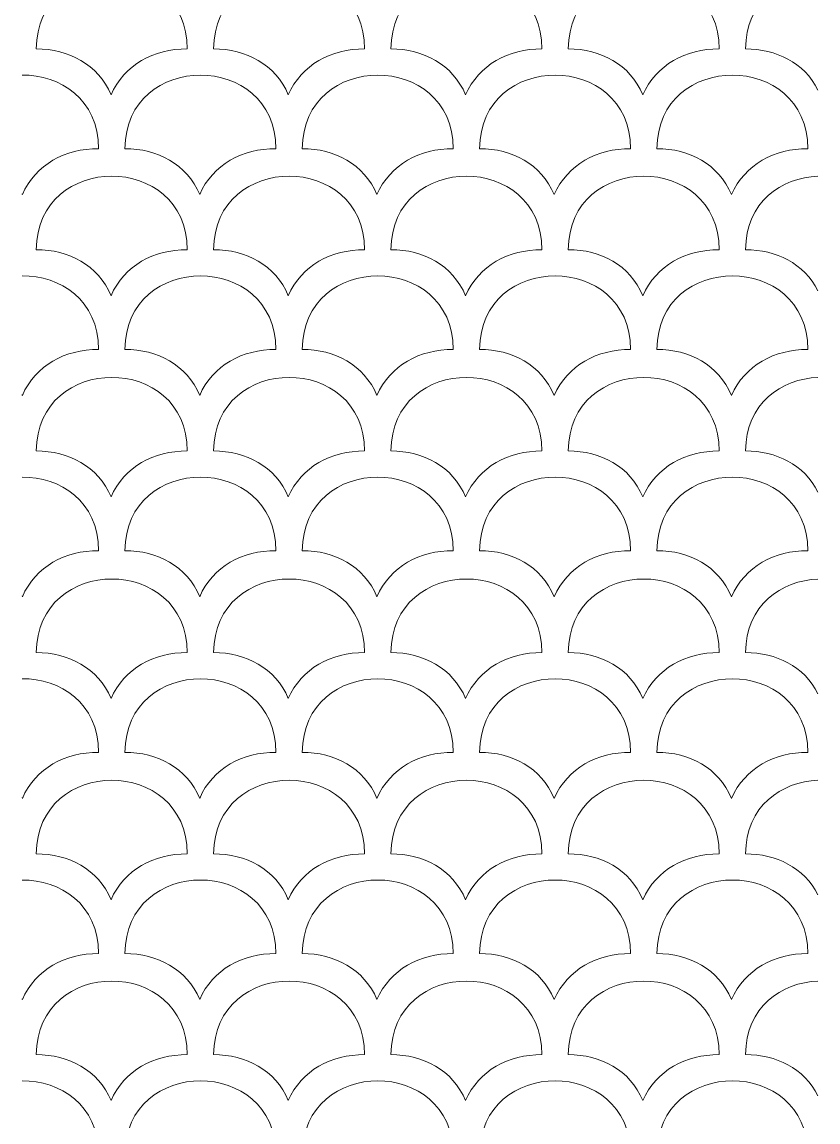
# Model space of a CAD drawing. Header units: centimetres. Extents: x 5 to 101, y -165 to 59.
# Drawn here: x 58.3 to 100.5, y -109.9 to -51.6 of the extents above; entities that cross this region are included whole.
import ezdxf

# ---------------------------------------------------------------- set-up
doc = ezdxf.new("R2010")
doc.units = ezdxf.units.CM
doc.header["$MEASUREMENT"] = 0
doc.layers.add('layer 1', color=7, linetype='Continuous')

msp = doc.modelspace()

# ---------------------------------------------------------------- linework, layer by layer
at = {"layer": 'layer 1', "color": 175, "lineweight": 9}
for points, knots in [([(63.05883, -55.47827), (62.364, -53.84336), (60.81235, -53.0409), (59.09926, -53.0409), (59.09926, -53.0409), (59.12251, -47.84025), (67.08573, -47.8391), (67.09987, -53.04151), (67.09987, -53.04151), (65.33075, -53.03488), (63.75227, -53.87118), (63.05883, -55.47827)], [0, 0, 0, 0, 0.25, 0.25, 0.25, 0.25, 0.5, 0.5, 0.5, 0.5, 1, 1, 1, 1]), ([(72.45683, -55.47827), (71.762, -53.84336), (70.21035, -53.0409), (68.49726, -53.0409), (68.49726, -53.0409), (68.52051, -47.84025), (76.48373, -47.8391), (76.49787, -53.04151), (76.49787, -53.04151), (74.72875, -53.03488), (73.15027, -53.87118), (72.45683, -55.47827)], [0, 0, 0, 0, 0.25, 0.25, 0.25, 0.25, 0.5, 0.5, 0.5, 0.5, 1, 1, 1, 1]), ([(81.85483, -55.47827), (81.16, -53.84336), (79.60835, -53.0409), (77.89526, -53.0409), (77.89526, -53.0409), (77.91851, -47.84025), (85.88173, -47.8391), (85.89587, -53.04151), (85.89587, -53.04151), (84.12675, -53.03488), (82.54827, -53.87118), (81.85483, -55.47827)], [0, 0, 0, 0, 0.25, 0.25, 0.25, 0.25, 0.5, 0.5, 0.5, 0.5, 1, 1, 1, 1]), ([(91.25283, -55.47827), (90.558, -53.84336), (89.00635, -53.0409), (87.29326, -53.0409), (87.29326, -53.0409), (87.31651, -47.84025), (95.27973, -47.8391), (95.29387, -53.04151), (95.29387, -53.04151), (93.52475, -53.03488), (91.94627, -53.87118), (91.25283, -55.47827)], [0, 0, 0, 0, 0.25, 0.25, 0.25, 0.25, 0.5, 0.5, 0.5, 0.5, 1, 1, 1, 1]), ([(100.52966, -55.2183), (99.78634, -53.75827), (98.31096, -53.0409), (96.69126, -53.0409), (96.69126, -53.0409), (96.70255, -50.51241), (98.5907, -49.21295), (100.52966, -49.14303)], [0, 0, 0, 0, 0.33333333, 0.33333333, 0.33333333, 0.33333333, 1, 1, 1, 1]), ([(67.75783, -60.76661), (67.063, -59.1317), (65.51135, -58.32924), (63.79826, -58.32924), (63.79826, -58.32924), (63.82151, -53.12859), (71.78473, -53.12744), (71.79887, -58.32985), (71.79887, -58.32985), (70.02975, -58.32322), (68.45127, -59.15952), (67.75783, -60.76661)], [0, 0, 0, 0, 0.25, 0.25, 0.25, 0.25, 0.5, 0.5, 0.5, 0.5, 1, 1, 1, 1]), ([(77.15583, -60.76661), (76.461, -59.1317), (74.90935, -58.32924), (73.19626, -58.32924), (73.19626, -58.32924), (73.21951, -53.12859), (81.18273, -53.12744), (81.19687, -58.32985), (81.19687, -58.32985), (79.42775, -58.32322), (77.84927, -59.15952), (77.15583, -60.76661)], [0, 0, 0, 0, 0.25, 0.25, 0.25, 0.25, 0.5, 0.5, 0.5, 0.5, 1, 1, 1, 1]), ([(86.55383, -60.76661), (85.859, -59.1317), (84.30735, -58.32924), (82.59426, -58.32924), (82.59426, -58.32924), (82.61751, -53.12859), (90.58073, -53.12744), (90.59487, -58.32985), (90.59487, -58.32985), (88.82575, -58.32322), (87.24727, -59.15952), (86.55383, -60.76661)], [0, 0, 0, 0, 0.25, 0.25, 0.25, 0.25, 0.5, 0.5, 0.5, 0.5, 1, 1, 1, 1]), ([(95.95183, -60.76661), (95.257, -59.1317), (93.70535, -58.32924), (91.99226, -58.32924), (91.99226, -58.32924), (92.01551, -53.12859), (99.97873, -53.12744), (99.99287, -58.32985), (99.99287, -58.32985), (98.22375, -58.32322), (96.64527, -59.15952), (95.95183, -60.76661)], [0, 0, 0, 0, 0.25, 0.25, 0.25, 0.25, 0.5, 0.5, 0.5, 0.5, 1, 1, 1, 1]), ([(58.3415, -54.42882), (60.35761, -54.40134), (62.39374, -55.70151), (62.40087, -58.32985), (62.40087, -58.32985), (60.63175, -58.32322), (59.05327, -59.15952), (58.35983, -60.76661), (58.35983, -60.76661), (58.35379, -60.7524), (58.34767, -60.73824), (58.3415, -60.72414)], [0, 0, 0, 0, 0.25, 0.25, 0.25, 0.25, 0.5, 0.5, 0.5, 0.5, 1, 1, 1, 1]), ([(63.05883, -66.12344), (62.364, -64.48853), (60.81235, -63.68607), (59.09926, -63.68607), (59.09926, -63.68607), (59.12251, -58.48542), (67.08573, -58.48427), (67.09987, -63.68668), (67.09987, -63.68668), (65.33075, -63.68005), (63.75227, -64.51635), (63.05883, -66.12344)], [0, 0, 0, 0, 0.25, 0.25, 0.25, 0.25, 0.5, 0.5, 0.5, 0.5, 1, 1, 1, 1]), ([(72.45683, -66.12344), (71.762, -64.48853), (70.21035, -63.68607), (68.49726, -63.68607), (68.49726, -63.68607), (68.52051, -58.48542), (76.48373, -58.48427), (76.49787, -63.68668), (76.49787, -63.68668), (74.72875, -63.68005), (73.15027, -64.51635), (72.45683, -66.12344)], [0, 0, 0, 0, 0.25, 0.25, 0.25, 0.25, 0.5, 0.5, 0.5, 0.5, 1, 1, 1, 1]), ([(81.85483, -66.12344), (81.16, -64.48853), (79.60835, -63.68607), (77.89526, -63.68607), (77.89526, -63.68607), (77.91851, -58.48542), (85.88173, -58.48427), (85.89587, -63.68668), (85.89587, -63.68668), (84.12675, -63.68005), (82.54827, -64.51635), (81.85483, -66.12344)], [0, 0, 0, 0, 0.25, 0.25, 0.25, 0.25, 0.5, 0.5, 0.5, 0.5, 1, 1, 1, 1]), ([(91.25283, -66.12344), (90.558, -64.48853), (89.00635, -63.68607), (87.29326, -63.68607), (87.29326, -63.68607), (87.31651, -58.48542), (95.27973, -58.48427), (95.29387, -63.68668), (95.29387, -63.68668), (93.52475, -63.68005), (91.94627, -64.51635), (91.25283, -66.12344)], [0, 0, 0, 0, 0.25, 0.25, 0.25, 0.25, 0.5, 0.5, 0.5, 0.5, 1, 1, 1, 1]), ([(100.52966, -65.86347), (99.78634, -64.40344), (98.31096, -63.68607), (96.69126, -63.68607), (96.69126, -63.68607), (96.70255, -61.15758), (98.5907, -59.85812), (100.52966, -59.7882)], [0, 0, 0, 0, 0.33333333, 0.33333333, 0.33333333, 0.33333333, 1, 1, 1, 1]), ([(67.75783, -71.41178), (67.063, -69.77687), (65.51135, -68.97441), (63.79826, -68.97441), (63.79826, -68.97441), (63.82151, -63.77376), (71.78473, -63.77261), (71.79887, -68.97502), (71.79887, -68.97502), (70.02975, -68.96839), (68.45127, -69.80469), (67.75783, -71.41178)], [0, 0, 0, 0, 0.25, 0.25, 0.25, 0.25, 0.5, 0.5, 0.5, 0.5, 1, 1, 1, 1]), ([(77.15583, -71.41178), (76.461, -69.77687), (74.90935, -68.97441), (73.19626, -68.97441), (73.19626, -68.97441), (73.21951, -63.77376), (81.18273, -63.77261), (81.19687, -68.97502), (81.19687, -68.97502), (79.42775, -68.96839), (77.84927, -69.80469), (77.15583, -71.41178)], [0, 0, 0, 0, 0.25, 0.25, 0.25, 0.25, 0.5, 0.5, 0.5, 0.5, 1, 1, 1, 1]), ([(86.55383, -71.41178), (85.859, -69.77687), (84.30735, -68.97441), (82.59426, -68.97441), (82.59426, -68.97441), (82.61751, -63.77376), (90.58073, -63.77261), (90.59487, -68.97502), (90.59487, -68.97502), (88.82575, -68.96839), (87.24727, -69.80469), (86.55383, -71.41178)], [0, 0, 0, 0, 0.25, 0.25, 0.25, 0.25, 0.5, 0.5, 0.5, 0.5, 1, 1, 1, 1]), ([(95.95183, -71.41178), (95.257, -69.77687), (93.70535, -68.97441), (91.99226, -68.97441), (91.99226, -68.97441), (92.01551, -63.77376), (99.97873, -63.77261), (99.99287, -68.97502), (99.99287, -68.97502), (98.22375, -68.96839), (96.64527, -69.80469), (95.95183, -71.41178)], [0, 0, 0, 0, 0.25, 0.25, 0.25, 0.25, 0.5, 0.5, 0.5, 0.5, 1, 1, 1, 1]), ([(58.3415, -65.07399), (60.35761, -65.04651), (62.39374, -66.34668), (62.40087, -68.97502), (62.40087, -68.97502), (60.63175, -68.96839), (59.05327, -69.80469), (58.35983, -71.41178), (58.35983, -71.41178), (58.35379, -71.39757), (58.34767, -71.38341), (58.3415, -71.36931)], [0, 0, 0, 0, 0.25, 0.25, 0.25, 0.25, 0.5, 0.5, 0.5, 0.5, 1, 1, 1, 1]), ([(63.05883, -76.79144), (62.364, -75.15653), (60.81235, -74.35407), (59.09926, -74.35407), (59.09926, -74.35407), (59.12251, -69.15342), (67.08573, -69.15227), (67.09987, -74.35468), (67.09987, -74.35468), (65.33075, -74.34805), (63.75227, -75.18435), (63.05883, -76.79144)], [0, 0, 0, 0, 0.25, 0.25, 0.25, 0.25, 0.5, 0.5, 0.5, 0.5, 1, 1, 1, 1]), ([(72.45683, -76.79144), (71.762, -75.15653), (70.21035, -74.35407), (68.49726, -74.35407), (68.49726, -74.35407), (68.52051, -69.15342), (76.48373, -69.15227), (76.49787, -74.35468), (76.49787, -74.35468), (74.72875, -74.34805), (73.15027, -75.18435), (72.45683, -76.79144)], [0, 0, 0, 0, 0.25, 0.25, 0.25, 0.25, 0.5, 0.5, 0.5, 0.5, 1, 1, 1, 1]), ([(81.85483, -76.79144), (81.16, -75.15653), (79.60835, -74.35407), (77.89526, -74.35407), (77.89526, -74.35407), (77.91851, -69.15342), (85.88173, -69.15227), (85.89587, -74.35468), (85.89587, -74.35468), (84.12675, -74.34805), (82.54827, -75.18435), (81.85483, -76.79144)], [0, 0, 0, 0, 0.25, 0.25, 0.25, 0.25, 0.5, 0.5, 0.5, 0.5, 1, 1, 1, 1]), ([(91.25283, -76.79144), (90.558, -75.15653), (89.00635, -74.35407), (87.29326, -74.35407), (87.29326, -74.35407), (87.31651, -69.15342), (95.27973, -69.15227), (95.29387, -74.35468), (95.29387, -74.35468), (93.52475, -74.34805), (91.94627, -75.18435), (91.25283, -76.79144)], [0, 0, 0, 0, 0.25, 0.25, 0.25, 0.25, 0.5, 0.5, 0.5, 0.5, 1, 1, 1, 1]), ([(100.52966, -76.53147), (99.78634, -75.07144), (98.31096, -74.35407), (96.69126, -74.35407), (96.69126, -74.35407), (96.70255, -71.82558), (98.5907, -70.52612), (100.52966, -70.4562)], [0, 0, 0, 0, 0.33333333, 0.33333333, 0.33333333, 0.33333333, 1, 1, 1, 1]), ([(67.75783, -82.07978), (67.063, -80.44487), (65.51135, -79.64241), (63.79826, -79.64241), (63.79826, -79.64241), (63.82151, -74.44176), (71.78473, -74.44061), (71.79887, -79.64302), (71.79887, -79.64302), (70.02975, -79.63639), (68.45127, -80.47269), (67.75783, -82.07978)], [0, 0, 0, 0, 0.25, 0.25, 0.25, 0.25, 0.5, 0.5, 0.5, 0.5, 1, 1, 1, 1]), ([(77.15583, -82.07978), (76.461, -80.44487), (74.90935, -79.64241), (73.19626, -79.64241), (73.19626, -79.64241), (73.21951, -74.44176), (81.18273, -74.44061), (81.19687, -79.64302), (81.19687, -79.64302), (79.42775, -79.63639), (77.84927, -80.47269), (77.15583, -82.07978)], [0, 0, 0, 0, 0.25, 0.25, 0.25, 0.25, 0.5, 0.5, 0.5, 0.5, 1, 1, 1, 1]), ([(86.55383, -82.07978), (85.859, -80.44487), (84.30735, -79.64241), (82.59426, -79.64241), (82.59426, -79.64241), (82.61751, -74.44176), (90.58073, -74.44061), (90.59487, -79.64302), (90.59487, -79.64302), (88.82575, -79.63639), (87.24727, -80.47269), (86.55383, -82.07978)], [0, 0, 0, 0, 0.25, 0.25, 0.25, 0.25, 0.5, 0.5, 0.5, 0.5, 1, 1, 1, 1]), ([(95.95183, -82.07978), (95.257, -80.44487), (93.70535, -79.64241), (91.99226, -79.64241), (91.99226, -79.64241), (92.01551, -74.44176), (99.97873, -74.44061), (99.99287, -79.64302), (99.99287, -79.64302), (98.22375, -79.63639), (96.64527, -80.47269), (95.95183, -82.07978)], [0, 0, 0, 0, 0.25, 0.25, 0.25, 0.25, 0.5, 0.5, 0.5, 0.5, 1, 1, 1, 1]), ([(58.3415, -75.74199), (60.35761, -75.71451), (62.39374, -77.01468), (62.40087, -79.64302), (62.40087, -79.64302), (60.63175, -79.63639), (59.05327, -80.47269), (58.35983, -82.07978), (58.35983, -82.07978), (58.35379, -82.06557), (58.34767, -82.05141), (58.3415, -82.03731)], [0, 0, 0, 0, 0.25, 0.25, 0.25, 0.25, 0.5, 0.5, 0.5, 0.5, 1, 1, 1, 1]), ([(63.05883, -87.48227), (62.364, -85.84736), (60.81235, -85.0449), (59.09926, -85.0449), (59.09926, -85.0449), (59.12251, -79.84425), (67.08573, -79.8431), (67.09987, -85.04551), (67.09987, -85.04551), (65.33075, -85.03888), (63.75227, -85.87518), (63.05883, -87.48227)], [0, 0, 0, 0, 0.25, 0.25, 0.25, 0.25, 0.5, 0.5, 0.5, 0.5, 1, 1, 1, 1]), ([(72.45683, -87.48227), (71.762, -85.84736), (70.21035, -85.0449), (68.49726, -85.0449), (68.49726, -85.0449), (68.52051, -79.84425), (76.48373, -79.8431), (76.49787, -85.04551), (76.49787, -85.04551), (74.72875, -85.03888), (73.15027, -85.87518), (72.45683, -87.48227)], [0, 0, 0, 0, 0.25, 0.25, 0.25, 0.25, 0.5, 0.5, 0.5, 0.5, 1, 1, 1, 1]), ([(81.85483, -87.48227), (81.16, -85.84736), (79.60835, -85.0449), (77.89526, -85.0449), (77.89526, -85.0449), (77.91851, -79.84425), (85.88173, -79.8431), (85.89587, -85.04551), (85.89587, -85.04551), (84.12675, -85.03888), (82.54827, -85.87518), (81.85483, -87.48227)], [0, 0, 0, 0, 0.25, 0.25, 0.25, 0.25, 0.5, 0.5, 0.5, 0.5, 1, 1, 1, 1]), ([(91.25283, -87.48227), (90.558, -85.84736), (89.00635, -85.0449), (87.29326, -85.0449), (87.29326, -85.0449), (87.31651, -79.84425), (95.27973, -79.8431), (95.29387, -85.04551), (95.29387, -85.04551), (93.52475, -85.03888), (91.94627, -85.87518), (91.25283, -87.48227)], [0, 0, 0, 0, 0.25, 0.25, 0.25, 0.25, 0.5, 0.5, 0.5, 0.5, 1, 1, 1, 1]), ([(100.52966, -87.2223), (99.78634, -85.76227), (98.31096, -85.0449), (96.69126, -85.0449), (96.69126, -85.0449), (96.70255, -82.51641), (98.5907, -81.21695), (100.52966, -81.14703)], [0, 0, 0, 0, 0.33333333, 0.33333333, 0.33333333, 0.33333333, 1, 1, 1, 1]), ([(67.75783, -92.77061), (67.063, -91.1357), (65.51135, -90.33324), (63.79826, -90.33324), (63.79826, -90.33324), (63.82151, -85.13259), (71.78473, -85.13144), (71.79887, -90.33385), (71.79887, -90.33385), (70.02975, -90.32722), (68.45127, -91.16352), (67.75783, -92.77061)], [0, 0, 0, 0, 0.25, 0.25, 0.25, 0.25, 0.5, 0.5, 0.5, 0.5, 1, 1, 1, 1]), ([(77.15583, -92.77061), (76.461, -91.1357), (74.90935, -90.33324), (73.19626, -90.33324), (73.19626, -90.33324), (73.21951, -85.13259), (81.18273, -85.13144), (81.19687, -90.33385), (81.19687, -90.33385), (79.42775, -90.32722), (77.84927, -91.16352), (77.15583, -92.77061)], [0, 0, 0, 0, 0.25, 0.25, 0.25, 0.25, 0.5, 0.5, 0.5, 0.5, 1, 1, 1, 1]), ([(86.55383, -92.77061), (85.859, -91.1357), (84.30735, -90.33324), (82.59426, -90.33324), (82.59426, -90.33324), (82.61751, -85.13259), (90.58073, -85.13144), (90.59487, -90.33385), (90.59487, -90.33385), (88.82575, -90.32722), (87.24727, -91.16352), (86.55383, -92.77061)], [0, 0, 0, 0, 0.25, 0.25, 0.25, 0.25, 0.5, 0.5, 0.5, 0.5, 1, 1, 1, 1]), ([(95.95183, -92.77061), (95.257, -91.1357), (93.70535, -90.33324), (91.99226, -90.33324), (91.99226, -90.33324), (92.01551, -85.13259), (99.97873, -85.13144), (99.99287, -90.33385), (99.99287, -90.33385), (98.22375, -90.32722), (96.64527, -91.16352), (95.95183, -92.77061)], [0, 0, 0, 0, 0.25, 0.25, 0.25, 0.25, 0.5, 0.5, 0.5, 0.5, 1, 1, 1, 1]), ([(58.3415, -86.43282), (60.35761, -86.40534), (62.39374, -87.70551), (62.40087, -90.33385), (62.40087, -90.33385), (60.63175, -90.32722), (59.05327, -91.16352), (58.35983, -92.77061), (58.35983, -92.77061), (58.35379, -92.7564), (58.34767, -92.74224), (58.3415, -92.72814)], [0, 0, 0, 0, 0.25, 0.25, 0.25, 0.25, 0.5, 0.5, 0.5, 0.5, 1, 1, 1, 1]), ([(63.05883, -98.15027), (62.364, -96.51536), (60.81235, -95.7129), (59.09926, -95.7129), (59.09926, -95.7129), (59.12251, -90.51225), (67.08573, -90.5111), (67.09987, -95.71351), (67.09987, -95.71351), (65.33075, -95.70688), (63.75227, -96.54318), (63.05883, -98.15027)], [0, 0, 0, 0, 0.25, 0.25, 0.25, 0.25, 0.5, 0.5, 0.5, 0.5, 1, 1, 1, 1]), ([(72.45683, -98.15027), (71.762, -96.51536), (70.21035, -95.7129), (68.49726, -95.7129), (68.49726, -95.7129), (68.52051, -90.51225), (76.48373, -90.5111), (76.49787, -95.71351), (76.49787, -95.71351), (74.72875, -95.70688), (73.15027, -96.54318), (72.45683, -98.15027)], [0, 0, 0, 0, 0.25, 0.25, 0.25, 0.25, 0.5, 0.5, 0.5, 0.5, 1, 1, 1, 1]), ([(81.85483, -98.15027), (81.16, -96.51536), (79.60835, -95.7129), (77.89526, -95.7129), (77.89526, -95.7129), (77.91851, -90.51225), (85.88173, -90.5111), (85.89587, -95.71351), (85.89587, -95.71351), (84.12675, -95.70688), (82.54827, -96.54318), (81.85483, -98.15027)], [0, 0, 0, 0, 0.25, 0.25, 0.25, 0.25, 0.5, 0.5, 0.5, 0.5, 1, 1, 1, 1]), ([(91.25283, -98.15027), (90.558, -96.51536), (89.00635, -95.7129), (87.29326, -95.7129), (87.29326, -95.7129), (87.31651, -90.51225), (95.27973, -90.5111), (95.29387, -95.71351), (95.29387, -95.71351), (93.52475, -95.70688), (91.94627, -96.54318), (91.25283, -98.15027)], [0, 0, 0, 0, 0.25, 0.25, 0.25, 0.25, 0.5, 0.5, 0.5, 0.5, 1, 1, 1, 1]), ([(100.52966, -97.8903), (99.78634, -96.43027), (98.31096, -95.7129), (96.69126, -95.7129), (96.69126, -95.7129), (96.70255, -93.18441), (98.5907, -91.88495), (100.52966, -91.81503)], [0, 0, 0, 0, 0.33333333, 0.33333333, 0.33333333, 0.33333333, 1, 1, 1, 1]), ([(67.75783, -103.43861), (67.063, -101.8037), (65.51135, -101.00124), (63.79826, -101.00124), (63.79826, -101.00124), (63.82151, -95.80059), (71.78473, -95.79944), (71.79887, -101.00185), (71.79887, -101.00185), (70.02975, -100.99522), (68.45127, -101.83152), (67.75783, -103.43861)], [0, 0, 0, 0, 0.25, 0.25, 0.25, 0.25, 0.5, 0.5, 0.5, 0.5, 1, 1, 1, 1]), ([(77.15583, -103.43861), (76.461, -101.8037), (74.90935, -101.00124), (73.19626, -101.00124), (73.19626, -101.00124), (73.21951, -95.80059), (81.18273, -95.79944), (81.19687, -101.00185), (81.19687, -101.00185), (79.42775, -100.99522), (77.84927, -101.83152), (77.15583, -103.43861)], [0, 0, 0, 0, 0.25, 0.25, 0.25, 0.25, 0.5, 0.5, 0.5, 0.5, 1, 1, 1, 1]), ([(86.55383, -103.43861), (85.859, -101.8037), (84.30735, -101.00124), (82.59426, -101.00124), (82.59426, -101.00124), (82.61751, -95.80059), (90.58073, -95.79944), (90.59487, -101.00185), (90.59487, -101.00185), (88.82575, -100.99522), (87.24727, -101.83152), (86.55383, -103.43861)], [0, 0, 0, 0, 0.25, 0.25, 0.25, 0.25, 0.5, 0.5, 0.5, 0.5, 1, 1, 1, 1]), ([(95.95183, -103.43861), (95.257, -101.8037), (93.70535, -101.00124), (91.99226, -101.00124), (91.99226, -101.00124), (92.01551, -95.80059), (99.97873, -95.79944), (99.99287, -101.00185), (99.99287, -101.00185), (98.22375, -100.99522), (96.64527, -101.83152), (95.95183, -103.43861)], [0, 0, 0, 0, 0.25, 0.25, 0.25, 0.25, 0.5, 0.5, 0.5, 0.5, 1, 1, 1, 1]), ([(58.3415, -97.10082), (60.35761, -97.07334), (62.39374, -98.37351), (62.40087, -101.00185), (62.40087, -101.00185), (60.63175, -100.99522), (59.05327, -101.83152), (58.35983, -103.43861), (58.35983, -103.43861), (58.35379, -103.4244), (58.34767, -103.41024), (58.3415, -103.39614)], [0, 0, 0, 0, 0.25, 0.25, 0.25, 0.25, 0.5, 0.5, 0.5, 0.5, 1, 1, 1, 1]), ([(63.05883, -108.79544), (62.364, -107.16053), (60.81235, -106.35807), (59.09926, -106.35807), (59.09926, -106.35807), (59.12251, -101.15742), (67.08573, -101.15627), (67.09987, -106.35868), (67.09987, -106.35868), (65.33075, -106.35205), (63.75227, -107.18835), (63.05883, -108.79544)], [0, 0, 0, 0, 0.25, 0.25, 0.25, 0.25, 0.5, 0.5, 0.5, 0.5, 1, 1, 1, 1]), ([(72.45683, -108.79544), (71.762, -107.16053), (70.21035, -106.35807), (68.49726, -106.35807), (68.49726, -106.35807), (68.52051, -101.15742), (76.48373, -101.15627), (76.49787, -106.35868), (76.49787, -106.35868), (74.72875, -106.35205), (73.15027, -107.18835), (72.45683, -108.79544)], [0, 0, 0, 0, 0.25, 0.25, 0.25, 0.25, 0.5, 0.5, 0.5, 0.5, 1, 1, 1, 1]), ([(81.85483, -108.79544), (81.16, -107.16053), (79.60835, -106.35807), (77.89526, -106.35807), (77.89526, -106.35807), (77.91851, -101.15742), (85.88173, -101.15627), (85.89587, -106.35868), (85.89587, -106.35868), (84.12675, -106.35205), (82.54827, -107.18835), (81.85483, -108.79544)], [0, 0, 0, 0, 0.25, 0.25, 0.25, 0.25, 0.5, 0.5, 0.5, 0.5, 1, 1, 1, 1]), ([(91.25283, -108.79544), (90.558, -107.16053), (89.00635, -106.35807), (87.29326, -106.35807), (87.29326, -106.35807), (87.31651, -101.15742), (95.27973, -101.15627), (95.29387, -106.35868), (95.29387, -106.35868), (93.52475, -106.35205), (91.94627, -107.18835), (91.25283, -108.79544)], [0, 0, 0, 0, 0.25, 0.25, 0.25, 0.25, 0.5, 0.5, 0.5, 0.5, 1, 1, 1, 1]), ([(100.52966, -108.53547), (99.78634, -107.07544), (98.31096, -106.35807), (96.69126, -106.35807), (96.69126, -106.35807), (96.70255, -103.82958), (98.5907, -102.53012), (100.52966, -102.4602)], [0, 0, 0, 0, 0.33333333, 0.33333333, 0.33333333, 0.33333333, 1, 1, 1, 1]), ([(67.75783, -114.08378), (67.063, -112.44887), (65.51135, -111.64641), (63.79826, -111.64641), (63.79826, -111.64641), (63.82151, -106.44576), (71.78473, -106.44461), (71.79887, -111.64702), (71.79887, -111.64702), (70.02975, -111.64039), (68.45127, -112.47669), (67.75783, -114.08378)], [0, 0, 0, 0, 0.25, 0.25, 0.25, 0.25, 0.5, 0.5, 0.5, 0.5, 1, 1, 1, 1]), ([(77.15583, -114.08378), (76.461, -112.44887), (74.90935, -111.64641), (73.19626, -111.64641), (73.19626, -111.64641), (73.21951, -106.44576), (81.18273, -106.44461), (81.19687, -111.64702), (81.19687, -111.64702), (79.42775, -111.64039), (77.84927, -112.47669), (77.15583, -114.08378)], [0, 0, 0, 0, 0.25, 0.25, 0.25, 0.25, 0.5, 0.5, 0.5, 0.5, 1, 1, 1, 1]), ([(86.55383, -114.08378), (85.859, -112.44887), (84.30735, -111.64641), (82.59426, -111.64641), (82.59426, -111.64641), (82.61751, -106.44576), (90.58073, -106.44461), (90.59487, -111.64702), (90.59487, -111.64702), (88.82575, -111.64039), (87.24727, -112.47669), (86.55383, -114.08378)], [0, 0, 0, 0, 0.25, 0.25, 0.25, 0.25, 0.5, 0.5, 0.5, 0.5, 1, 1, 1, 1]), ([(95.95183, -114.08378), (95.257, -112.44887), (93.70535, -111.64641), (91.99226, -111.64641), (91.99226, -111.64641), (92.01551, -106.44576), (99.97873, -106.44461), (99.99287, -111.64702), (99.99287, -111.64702), (98.22375, -111.64039), (96.64527, -112.47669), (95.95183, -114.08378)], [0, 0, 0, 0, 0.25, 0.25, 0.25, 0.25, 0.5, 0.5, 0.5, 0.5, 1, 1, 1, 1]), ([(58.3415, -107.74599), (60.35761, -107.71851), (62.39374, -109.01868), (62.40087, -111.64702), (62.40087, -111.64702), (60.63175, -111.64039), (59.05327, -112.47669), (58.35983, -114.08378), (58.35983, -114.08378), (58.35379, -114.06957), (58.34767, -114.05541), (58.3415, -114.04131)], [0, 0, 0, 0, 0.25, 0.25, 0.25, 0.25, 0.5, 0.5, 0.5, 0.5, 1, 1, 1, 1])]:
    msp.add_open_spline(points, degree=3, knots=knots, dxfattribs=at)

doc.saveas('drawing.dxf')
